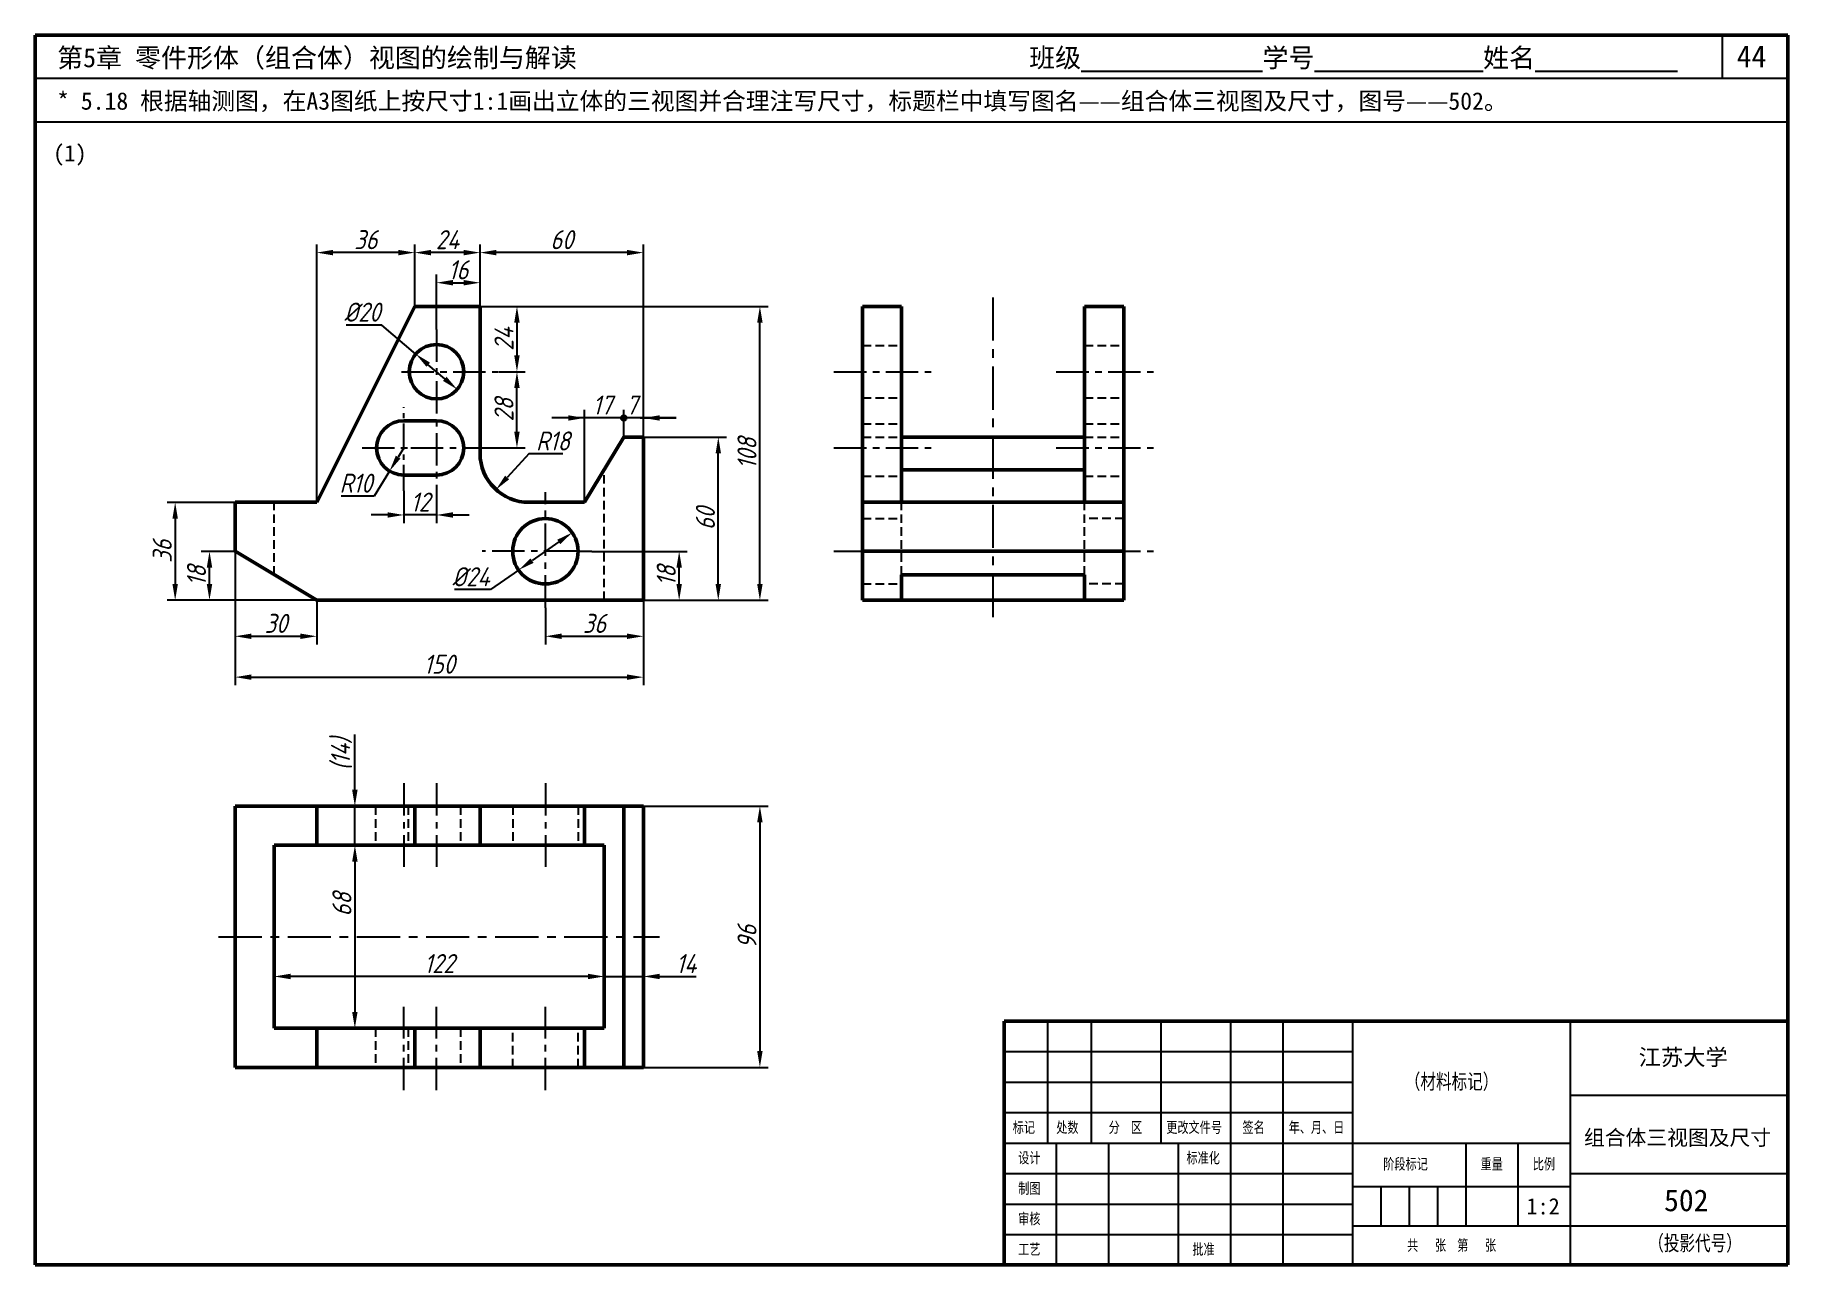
# Model space of a CAD drawing. Header units: millimetres. Extents: x 0 to 322, y 0 to 226.
import ezdxf

# ---------------------------------------------------------------- set-up
doc = ezdxf.new("R2010")
doc.units = ezdxf.units.MM
doc.header["$LTSCALE"] = 0.25
doc.linetypes.add('CENTER', pattern=[50.8, 31.75, -6.35, 6.35, -6.35])
doc.linetypes.add('HIDDEN', pattern=[9.525, 6.35, -3.175])
for name, color, linetype in [('尺寸层', 7, 'Continuous'), ('点画线层', 7, 'CENTER'), ('虚线层', 7, 'HIDDEN')]:
    doc.layers.add(name, color=color, linetype=linetype)
doc.layers.add('粗实线层', color=7, linetype='Continuous', lineweight=50)
doc.styles.get("Standard").update_dxf_attribs({"font": 'gbeitc.shx', "height": 3.5, "bigfont": 'gbcbig.shx'})
doc.styles.add('宋体', font='', dxfattribs={"height": 3.5})
doc.styles.get('宋体').set_extended_font_data('SimSun')
doc.dimstyles.new('ISO-25', dxfattribs={"dimtxt": 3.5, "dimasz": 3, "dimexe": 1.5, "dimexo": 0, "dimtad": 1, "dimtoh": 1, "dimdsep": 46, "dimtxsty": 'Standard', "dimcen": 0, "dimclrd": 256, "dimclre": 256, "dimclrt": 256, "dimadec": 0, "dimazin": 0, "dimtfac": 1, "dimtmove": 0, "dimatfit": 2, "dimfxl": 1, "dimlwd": -1, "dimlwe": -1, "dimarcsym": 0})

# ---------------------------------------------------------------- blocks, each defined once
blk = doc.blocks.new('*D1')
at = {"layer": 'Defpoints', "color": 0, "transparency": 16777216}
for p in [(93.75, 120.77), (111.75, 122.13), (111.75, 115.52)]:
    blk.add_point(p, dxfattribs=at)
at = {"layer": '尺寸层', "transparency": 16777216}
for p, q in [((93.75, 120.77), (93.75, 114.02)), ((111.75, 122.13), (111.75, 114.02)), ((96.75, 115.52), (108.75, 115.52))]:
    blk.add_line(p, q, dxfattribs=at)
for points in [[(96.75, 116.02), (96.75, 115.02), (93.75, 115.52)], [(108.75, 116.02), (108.75, 115.02), (111.75, 115.52)]]:
    blk.add_solid(points, dxfattribs=at)
at = {"layer": '尺寸层', "transparency": 16777216, "insert": (102.75, 117.89), "char_height": 3.5, "attachment_point": 5}
blk.add_mtext('36', dxfattribs=at)
blk = doc.blocks.new('*D2')
at = {"layer": 'Defpoints', "color": 0, "transparency": 16777216}
for p in [(81.75, 176.13), (85.25, 164.13), (88.52, 164.13)]:
    blk.add_point(p, dxfattribs=at)
at = {"layer": '尺寸层', "transparency": 16777216}
for p, q in [((81.75, 176.13), (90.02, 176.13)), ((88.52, 173.13), (88.52, 167.13)), ((85.25, 164.13), (90.02, 164.13))]:
    blk.add_line(p, q, dxfattribs=at)
for points in [[(88.02, 173.13), (89.02, 173.13), (88.52, 176.13)], [(88.02, 167.13), (89.02, 167.13), (88.52, 164.13)]]:
    blk.add_solid(points, dxfattribs=at)
at = {"layer": '尺寸层', "transparency": 16777216, "insert": (86.14, 170.13), "char_height": 3.5, "attachment_point": 5, "rotation": 90}
blk.add_mtext('24', dxfattribs=at)
blk = doc.blocks.new('*D3')
at = {"layer": 'Defpoints', "color": 0, "transparency": 16777216}
for p in [(85.25, 164.13), (88.52, 164.13), (83.35, 150.13)]:
    blk.add_point(p, dxfattribs=at)
at = {"layer": '尺寸层', "transparency": 16777216}
for p, q in [((85.25, 164.13), (90.02, 164.13)), ((88.52, 153.13), (88.52, 161.13)), ((83.35, 150.13), (90.02, 150.13))]:
    blk.add_line(p, q, dxfattribs=at)
for points in [[(88.02, 161.13), (89.02, 161.13), (88.52, 164.13)], [(88.02, 153.13), (89.02, 153.13), (88.52, 150.13)]]:
    blk.add_solid(points, dxfattribs=at)
at = {"layer": '尺寸层', "transparency": 16777216, "insert": (86.14, 157.13), "char_height": 3.5, "attachment_point": 5, "rotation": 90}
blk.add_mtext('28', dxfattribs=at)
blk = doc.blocks.new('*D4')
at = {"layer": 'Defpoints', "color": 0, "transparency": 16777216}
for p in [(81.75, 180.49), (81.75, 176.13), (73.75, 171.91)]:
    blk.add_point(p, dxfattribs=at)
at = {"layer": '尺寸层', "transparency": 16777216}
for p, q in [((73.75, 171.91), (73.75, 181.99)), ((76.75, 180.49), (78.75, 180.49)), ((81.75, 176.13), (81.75, 181.99))]:
    blk.add_line(p, q, dxfattribs=at)
for points in [[(76.75, 180.99), (76.75, 179.99), (73.75, 180.49)], [(78.75, 180.99), (78.75, 179.99), (81.75, 180.49)]]:
    blk.add_solid(points, dxfattribs=at)
at = {"layer": '尺寸层', "transparency": 16777216, "insert": (77.75, 182.86), "char_height": 3.5, "attachment_point": 5}
blk.add_mtext('16', dxfattribs=at)
blk = doc.blocks.new('*D5')
at = {"layer": 'Defpoints', "color": 0, "transparency": 16777216}
for p in [(81.75, 186.02), (81.75, 176.13), (111.75, 152.13)]:
    blk.add_point(p, dxfattribs=at)
at = {"layer": '尺寸层', "transparency": 16777216}
for p, q in [((81.75, 176.13), (81.75, 187.52)), ((111.75, 152.13), (111.75, 187.52)), ((108.75, 186.02), (84.75, 186.02))]:
    blk.add_line(p, q, dxfattribs=at)
for points in [[(84.75, 186.52), (84.75, 185.52), (81.75, 186.02)], [(108.75, 186.52), (108.75, 185.52), (111.75, 186.02)]]:
    blk.add_solid(points, dxfattribs=at)
at = {"layer": '尺寸层', "transparency": 16777216, "insert": (96.75, 188.4), "char_height": 3.5, "attachment_point": 5}
blk.add_mtext('60', dxfattribs=at)
blk = doc.blocks.new('*D6')
at = {"layer": 'Defpoints', "color": 0, "transparency": 16777216}
for p in [(69.75, 186.02), (69.75, 176.13), (81.75, 176.13)]:
    blk.add_point(p, dxfattribs=at)
at = {"layer": '尺寸层', "transparency": 16777216}
for p, q in [((69.75, 176.13), (69.75, 187.52)), ((81.75, 176.13), (81.75, 187.52)), ((78.75, 186.02), (72.75, 186.02))]:
    blk.add_line(p, q, dxfattribs=at)
for points in [[(72.75, 186.52), (72.75, 185.52), (69.75, 186.02)], [(78.75, 186.52), (78.75, 185.52), (81.75, 186.02)]]:
    blk.add_solid(points, dxfattribs=at)
at = {"layer": '尺寸层', "transparency": 16777216, "insert": (75.75, 188.4), "char_height": 3.5, "attachment_point": 5}
blk.add_mtext('24', dxfattribs=at)
blk = doc.blocks.new('*D7')
at = {"layer": 'Defpoints', "color": 0, "transparency": 16777216}
for p in [(51.75, 186.02), (69.75, 176.13), (51.75, 140.13)]:
    blk.add_point(p, dxfattribs=at)
at = {"layer": '尺寸层', "transparency": 16777216}
for p, q in [((51.75, 140.13), (51.75, 187.52)), ((69.75, 176.13), (69.75, 187.52)), ((66.75, 186.02), (54.75, 186.02))]:
    blk.add_line(p, q, dxfattribs=at)
for points in [[(54.75, 186.52), (54.75, 185.52), (51.75, 186.02)], [(66.75, 186.52), (66.75, 185.52), (69.75, 186.02)]]:
    blk.add_solid(points, dxfattribs=at)
at = {"layer": '尺寸层', "transparency": 16777216, "insert": (60.75, 188.4), "char_height": 3.5, "attachment_point": 5}
blk.add_mtext('36', dxfattribs=at)
blk = doc.blocks.new('*D8')
at = {"layer": 'Defpoints', "color": 0, "transparency": 16777216}
for p in [(32.04, 131.13), (36.75, 131.13), (51.75, 122.13)]:
    blk.add_point(p, dxfattribs=at)
at = {"layer": '尺寸层', "transparency": 16777216}
for p, q in [((36.75, 131.13), (30.54, 131.13)), ((32.04, 125.13), (32.04, 128.13)), ((51.75, 122.13), (30.54, 122.13))]:
    blk.add_line(p, q, dxfattribs=at)
for points in [[(31.54, 128.13), (32.54, 128.13), (32.04, 131.13)], [(31.54, 125.13), (32.54, 125.13), (32.04, 122.13)]]:
    blk.add_solid(points, dxfattribs=at)
at = {"layer": '尺寸层', "transparency": 16777216, "insert": (29.66, 126.63), "char_height": 3.5, "attachment_point": 5, "rotation": 90}
blk.add_mtext('18', dxfattribs=at)
blk = doc.blocks.new('*D9')
at = {"layer": 'Defpoints', "color": 0, "transparency": 16777216}
for p in [(36.75, 140.13), (25.74, 122.13), (51.75, 122.13)]:
    blk.add_point(p, dxfattribs=at)
at = {"layer": '尺寸层', "transparency": 16777216}
for p, q in [((36.75, 140.13), (24.24, 140.13)), ((25.74, 137.13), (25.74, 125.13)), ((51.75, 122.13), (24.24, 122.13))]:
    blk.add_line(p, q, dxfattribs=at)
for points in [[(25.24, 137.13), (26.24, 137.13), (25.74, 140.13)], [(25.24, 125.13), (26.24, 125.13), (25.74, 122.13)]]:
    blk.add_solid(points, dxfattribs=at)
at = {"layer": '尺寸层', "transparency": 16777216, "insert": (23.36, 131.13), "char_height": 3.5, "attachment_point": 5, "rotation": 90}
blk.add_mtext('36', dxfattribs=at)
blk = doc.blocks.new('*D10')
at = {"layer": 'Defpoints', "color": 0, "transparency": 16777216}
for p in [(36.75, 131.13), (51.75, 122.13), (51.75, 115.52)]:
    blk.add_point(p, dxfattribs=at)
at = {"layer": '尺寸层', "transparency": 16777216}
for p, q in [((36.75, 131.13), (36.75, 114.02)), ((51.75, 122.13), (51.75, 114.02)), ((39.75, 115.52), (48.75, 115.52))]:
    blk.add_line(p, q, dxfattribs=at)
for points in [[(39.75, 116.02), (39.75, 115.02), (36.75, 115.52)], [(48.75, 116.02), (48.75, 115.02), (51.75, 115.52)]]:
    blk.add_solid(points, dxfattribs=at)
at = {"layer": '尺寸层', "transparency": 16777216, "insert": (44.25, 117.89), "char_height": 3.5, "attachment_point": 5}
blk.add_mtext('30', dxfattribs=at)
blk = doc.blocks.new('*D11')
at = {"layer": 'Defpoints', "color": 0, "transparency": 16777216}
for p in [(36.75, 131.13), (111.75, 122.13), (111.75, 108.01)]:
    blk.add_point(p, dxfattribs=at)
at = {"layer": '尺寸层', "transparency": 16777216}
for p, q in [((36.75, 131.13), (36.75, 106.51)), ((111.75, 122.13), (111.75, 106.51)), ((39.75, 108.01), (108.75, 108.01))]:
    blk.add_line(p, q, dxfattribs=at)
for points in [[(39.75, 108.51), (39.75, 107.51), (36.75, 108.01)], [(108.75, 108.51), (108.75, 107.51), (111.75, 108.01)]]:
    blk.add_solid(points, dxfattribs=at)
at = {"layer": '尺寸层', "transparency": 16777216, "insert": (74.25, 110.39), "char_height": 3.5, "attachment_point": 5}
blk.add_mtext('150', dxfattribs=at)
blk = doc.blocks.new('*D12')
at = {"layer": 'Defpoints', "color": 0, "transparency": 16777216}
for p in [(102.27, 131.13), (118.32, 131.13), (111.75, 122.13)]:
    blk.add_point(p, dxfattribs=at)
at = {"layer": '尺寸层', "transparency": 16777216}
for p, q in [((102.27, 131.13), (119.82, 131.13)), ((118.32, 125.13), (118.32, 128.13)), ((111.75, 122.13), (119.82, 122.13))]:
    blk.add_line(p, q, dxfattribs=at)
for points in [[(117.82, 128.13), (118.82, 128.13), (118.32, 131.13)], [(117.82, 125.13), (118.82, 125.13), (118.32, 122.13)]]:
    blk.add_solid(points, dxfattribs=at)
at = {"layer": '尺寸层', "transparency": 16777216, "insert": (115.95, 126.63), "char_height": 3.5, "attachment_point": 5, "rotation": 90}
blk.add_mtext('18', dxfattribs=at)
blk = doc.blocks.new('*D13')
at = {"layer": 'Defpoints', "color": 0, "transparency": 16777216}
for p in [(111.75, 152.13), (125.51, 152.13), (111.75, 122.13)]:
    blk.add_point(p, dxfattribs=at)
at = {"layer": '尺寸层', "transparency": 16777216}
for p, q in [((111.75, 152.13), (127.01, 152.13)), ((125.51, 125.13), (125.51, 149.13)), ((111.75, 122.13), (127.01, 122.13))]:
    blk.add_line(p, q, dxfattribs=at)
for points in [[(125.01, 149.13), (126.01, 149.13), (125.51, 152.13)], [(125.01, 125.13), (126.01, 125.13), (125.51, 122.13)]]:
    blk.add_solid(points, dxfattribs=at)
at = {"layer": '尺寸层', "transparency": 16777216, "insert": (123.14, 137.13), "char_height": 3.5, "attachment_point": 5, "rotation": 90}
blk.add_mtext('60', dxfattribs=at)
blk = doc.blocks.new('*D14')
at = {"layer": 'Defpoints', "color": 0, "transparency": 16777216}
for p in [(81.75, 176.13), (133.15, 176.13), (111.75, 122.13)]:
    blk.add_point(p, dxfattribs=at)
at = {"layer": '尺寸层', "transparency": 16777216}
for p, q in [((81.75, 176.13), (134.65, 176.13)), ((133.15, 125.13), (133.15, 173.13)), ((111.75, 122.13), (134.65, 122.13))]:
    blk.add_line(p, q, dxfattribs=at)
for points in [[(132.65, 173.13), (133.65, 173.13), (133.15, 176.13)], [(132.65, 125.13), (133.65, 125.13), (133.15, 122.13)]]:
    blk.add_solid(points, dxfattribs=at)
at = {"layer": '尺寸层', "transparency": 16777216, "insert": (130.78, 149.13), "char_height": 3.5, "attachment_point": 5, "rotation": 90}
blk.add_mtext('108', dxfattribs=at)
blk = doc.blocks.new('*D15')
at = {"layer": 'Defpoints', "color": 0, "transparency": 16777216}
for p in [(67.75, 142.24), (73.75, 142.11), (67.75, 137.81)]:
    blk.add_point(p, dxfattribs=at)
at = {"layer": '尺寸层', "transparency": 16777216}
for p, q in [((67.75, 142.24), (67.75, 136.31)), ((73.75, 142.11), (73.75, 136.31)), ((64.75, 137.81), (61.75, 137.81)), ((73.75, 137.81), (67.75, 137.81)), ((76.75, 137.81), (79.75, 137.81))]:
    blk.add_line(p, q, dxfattribs=at)
for points in [[(64.75, 138.31), (64.75, 137.31), (67.75, 137.81)], [(76.75, 138.31), (76.75, 137.31), (73.75, 137.81)]]:
    blk.add_solid(points, dxfattribs=at)
at = {"layer": '尺寸层', "transparency": 16777216, "insert": (70.75, 140.18), "char_height": 3.5, "attachment_point": 5}
blk.add_mtext('12', dxfattribs=at)
blk = doc.blocks.new('*D16')
at = {"layer": 'Defpoints', "color": 0, "transparency": 16777216}
for p in [(98.66, 134.57), (88.83, 127.7)]:
    blk.add_point(p, dxfattribs=at)
at = {"layer": '尺寸层', "transparency": 16777216}
for p, q in [((96.2, 132.85), (91.29, 129.42)), ((88.83, 127.7), (83.67, 124.09)), ((83.67, 124.09), (77.07, 124.09))]:
    blk.add_line(p, q, dxfattribs=at)
for points in [[(95.92, 133.26), (96.49, 132.44), (98.66, 134.57)], [(91, 129.82), (91.57, 129.01), (88.83, 127.7)]]:
    blk.add_solid(points, dxfattribs=at)
at = {"layer": '尺寸层', "transparency": 16777216, "insert": (80.06, 126.46), "char_height": 3.5, "attachment_point": 5}
blk.add_mtext('%%C24', dxfattribs=at)
blk = doc.blocks.new('*D17')
at = {"layer": 'Defpoints', "color": 0, "transparency": 16777216}
for p in [(69.95, 167.38), (77.55, 160.88)]:
    blk.add_point(p, dxfattribs=at)
at = {"layer": '尺寸层', "transparency": 16777216}
for p, q in [((63.72, 172.71), (57.12, 172.71)), ((69.95, 167.38), (63.72, 172.71)), ((75.27, 162.83), (72.23, 165.43))]:
    blk.add_line(p, q, dxfattribs=at)
for points in [[(72.55, 165.81), (71.9, 165.05), (69.95, 167.38)], [(75.59, 163.21), (74.94, 162.45), (77.55, 160.88)]]:
    blk.add_solid(points, dxfattribs=at)
at = {"layer": '尺寸层', "transparency": 16777216, "insert": (60.11, 175.08), "char_height": 3.5, "attachment_point": 5}
blk.add_mtext('%%C20', dxfattribs=at)
blk = doc.blocks.new('*D18')
at = {"layer": 'Defpoints', "color": 0, "transparency": 16777216}
for p in [(67.75, 150.13), (65.12, 145.88)]:
    blk.add_point(p, dxfattribs=at)
at = {"layer": '尺寸层', "transparency": 16777216}
for p, q in [((67.75, 150.13), (66.69, 148.43)), ((65.12, 145.88), (62.27, 141.28)), ((62.27, 141.28), (56.25, 141.28))]:
    blk.add_line(p, q, dxfattribs=at)
blk.add_solid([(66.27, 148.7), (67.12, 148.17), (65.12, 145.88)], dxfattribs=at)
at = {"layer": '尺寸层', "transparency": 16777216, "insert": (58.94, 143.65), "char_height": 3.5, "attachment_point": 5}
blk.add_mtext('R10', dxfattribs=at)
blk = doc.blocks.new('*D19')
at = {"layer": 'Defpoints', "color": 0, "transparency": 16777216}
for p in [(104.55, 60.31), (111.75, 60.31), (111.75, 53.01)]:
    blk.add_point(p, dxfattribs=at)
at = {"layer": '尺寸层', "transparency": 16777216}
for p, q in [((104.55, 60.31), (104.55, 51.51)), ((111.75, 60.31), (111.75, 51.51)), ((101.55, 53.01), (98.55, 53.01)), ((104.55, 53.01), (111.75, 53.01)), ((114.75, 53.01), (121.47, 53.01))]:
    blk.add_line(p, q, dxfattribs=at)
for points in [[(101.55, 53.51), (101.55, 52.51), (104.55, 53.01)], [(114.75, 53.51), (114.75, 52.51), (111.75, 53.01)]]:
    blk.add_solid(points, dxfattribs=at)
at = {"layer": '尺寸层', "transparency": 16777216, "insert": (119.61, 55.38), "char_height": 3.5, "attachment_point": 5}
blk.add_mtext('14', dxfattribs=at)
blk = doc.blocks.new('*D20')
at = {"layer": 'Defpoints', "color": 0, "transparency": 16777216}
for p in [(43.95, 60.31), (104.55, 60.31), (43.95, 53.01)]:
    blk.add_point(p, dxfattribs=at)
at = {"layer": '尺寸层', "transparency": 16777216}
for p, q in [((43.95, 60.31), (43.95, 51.51)), ((104.55, 60.31), (104.55, 51.51)), ((101.55, 53.01), (46.95, 53.01))]:
    blk.add_line(p, q, dxfattribs=at)
for points in [[(46.95, 53.51), (46.95, 52.51), (43.95, 53.01)], [(101.55, 53.51), (101.55, 52.51), (104.55, 53.01)]]:
    blk.add_solid(points, dxfattribs=at)
at = {"layer": '尺寸层', "transparency": 16777216, "insert": (74.25, 55.38), "char_height": 3.5, "attachment_point": 5}
blk.add_mtext('122', dxfattribs=at)
blk = doc.blocks.new('*D21')
at = {"layer": 'Defpoints', "color": 0, "transparency": 16777216}
for p in [(111.75, 84.31), (111.75, 36.31), (133.15, 36.31)]:
    blk.add_point(p, dxfattribs=at)
at = {"layer": '尺寸层', "transparency": 16777216}
for p, q in [((111.75, 84.31), (134.65, 84.31)), ((133.15, 81.31), (133.15, 39.31)), ((111.75, 36.31), (134.65, 36.31))]:
    blk.add_line(p, q, dxfattribs=at)
for points in [[(132.65, 81.31), (133.65, 81.31), (133.15, 84.31)], [(132.65, 39.31), (133.65, 39.31), (133.15, 36.31)]]:
    blk.add_solid(points, dxfattribs=at)
at = {"layer": '尺寸层', "transparency": 16777216, "insert": (130.78, 60.31), "char_height": 3.5, "attachment_point": 5, "rotation": 90}
blk.add_mtext('96', dxfattribs=at)
blk = doc.blocks.new('*D22')
at = {"layer": 'Defpoints', "color": 0, "transparency": 16777216}
for p in [(104.55, 77.11), (58.75, 43.51), (104.55, 43.51)]:
    blk.add_point(p, dxfattribs=at)
at = {"layer": '尺寸层', "transparency": 16777216}
for p, q in [((104.55, 77.11), (57.25, 77.11)), ((58.75, 74.11), (58.75, 46.51)), ((104.55, 43.51), (57.25, 43.51))]:
    blk.add_line(p, q, dxfattribs=at)
for points in [[(58.25, 74.11), (59.25, 74.11), (58.75, 77.11)], [(58.25, 46.51), (59.25, 46.51), (58.75, 43.51)]]:
    blk.add_solid(points, dxfattribs=at)
at = {"layer": '尺寸层', "transparency": 16777216, "insert": (56.37, 66.24), "char_height": 3.5, "attachment_point": 5, "rotation": 90}
blk.add_mtext('68', dxfattribs=at)
blk = doc.blocks.new('*D23')
at = {"layer": 'Defpoints', "color": 0, "transparency": 16777216}
for p in [(51.75, 84.31), (58.75, 84.31), (51.75, 77.11)]:
    blk.add_point(p, dxfattribs=at)
at = {"layer": '尺寸层', "transparency": 16777216}
for p, q in [((58.75, 87.31), (58.75, 97.47)), ((51.75, 84.31), (60.25, 84.31)), ((58.75, 77.11), (58.75, 84.31)), ((51.75, 77.11), (60.25, 77.11)), ((58.75, 74.11), (58.75, 71.11))]:
    blk.add_line(p, q, dxfattribs=at)
for points in [[(58.25, 87.31), (59.25, 87.31), (58.75, 84.31)], [(58.25, 74.11), (59.25, 74.11), (58.75, 77.11)]]:
    blk.add_solid(points, dxfattribs=at)
at = {"layer": '尺寸层', "transparency": 16777216, "insert": (56.3, 93.89), "char_height": 3.5, "attachment_point": 5, "rotation": 90}
blk.add_mtext('(14)', dxfattribs=at)

msp = doc.modelspace()

# ---------------------------------------------------------------- hatches: boundary and pattern name
at = {"layer": '尺寸层'}
h = msp.add_hatch(color=256, dxfattribs=at)
h.dxf.hatch_style = 1
edge = h.paths.add_edge_path()
edge.add_arc((108.146, 155.637), 0.5, 0, 360)

# ---------------------------------------------------------------- linework, layer by layer
at = {"lineweight": 50}
for p, q in [((322, 226), (0, 226)), ((0, 226), (0, 0)), ((322, 0), (322, 226)), ((322, 44.8), (178, 44.8)), ((178, 44.8), (178, 0)), ((0, 0), (322, 0))]:
    msp.add_line(p, q, dxfattribs=at)
for p, q in [((310, 218), (310, 226)), ((322, 218), (0, 218)), ((322, 210), (0, 210)), ((186, 44.8), (186, 22.4)), ((194, 44.8), (194, 22.4)), ((206.8, 44.8), (206.8, 22.4)), ((219.6, 44.8), (219.6, 0)), ((229.2, 44.8), (229.2, 0)), ((242, 44.8), (242, 0)), ((282, 44.8), (282, 0)), ((178, 39.2), (242, 39.2)), ((178, 33.6), (242, 33.6)), ((282, 31.2), (322, 31.2)), ((178, 28), (242, 28)), ((178, 22.4), (282, 22.4)), ((187.6, 22.4), (187.6, 0)), ((197.2, 22.4), (197.2, 0)), ((210, 22.4), (210, 0)), ((262.8, 22.4), (262.8, 7.2)), ((272.4, 22.4), (272.4, 7.2)), ((178, 16.8), (242, 16.8)), ((282, 16.8), (322, 16.8)), ((242, 14.4), (282, 14.4)), ((247.2, 14.4), (247.2, 7.2)), ((252.4, 14.4), (252.4, 7.2)), ((257.6, 14.4), (257.6, 7.2)), ((178, 11.2), (242, 11.2)), ((242, 7.2), (322, 7.2)), ((282, 7.2), (290.602, 7.2)), ((282, 7.2), (290.602, 7.2)), ((178, 5.6), (242, 5.6))]:
    msp.add_line(p, q)
at = {"layer": '尺寸层'}
for p, q in [((117.746, 155.637), (94.946, 155.637)), ((100.946, 140.135), (100.946, 157.137)), ((108.146, 152.135), (108.146, 157.137)), ((108.146, 152.135), (108.146, 157.137)), ((111.146, 155.637), (114.146, 155.637)), ((111.746, 152.135), (111.746, 157.137)), ((114.746, 155.637), (117.746, 155.637)), ((90.746, 149.135), (86.707, 144.698)), ((90.746, 149.135), (96.95, 149.135))]:
    msp.add_line(p, q, dxfattribs=at)
msp.add_circle((108.146, 155.637), 0.5, dxfattribs=at)
for points in [[(97.946, 156.137), (97.946, 155.137), (100.946, 155.637)], [(114.746, 156.137), (114.746, 155.137), (111.746, 155.637)], [(86.337, 145.034), (87.077, 144.361), (84.688, 142.479)]]:
    msp.add_solid(points, dxfattribs=at)
at = {"layer": '点画线层'}
for p, q in [((175.987, 119.052), (175.987, 178.438)), ((99.444, 131.135), (102.268, 131.135)), ((33.722, 60.31), (114.679, 60.31))]:
    msp.add_line(p, q, dxfattribs=at)
at = {"layer": '点画线层', "ltscale": 0.75}
for p, q in [((73.746, 171.912), (73.746, 142.109)), ((67.29, 164.135), (85.254, 164.135)), ((146.76, 164.135), (164.725, 164.135)), ((187.6, 164.135), (205.564, 164.135)), ((60.074, 150.135), (69.868, 150.135)), ((69.043, 150.135), (83.348, 150.135)), ((146.76, 150.135), (164.725, 150.135)), ((187.6, 150.135), (205.564, 150.135)), ((93.746, 120.773), (93.746, 141.996)), ((99.444, 131.135), (82.158, 131.135)), ((146.76, 131.135), (164.725, 131.135)), ((187.6, 131.135), (205.564, 131.135)), ((67.746, 88.515), (67.746, 73.177)), ((73.746, 88.515), (73.746, 73.177)), ((93.746, 88.515), (93.746, 73.177)), ((67.746, 32.105), (67.746, 47.443)), ((73.746, 32.105), (73.746, 47.443)), ((93.746, 32.105), (93.746, 47.443))]:
    msp.add_line(p, q, dxfattribs=at)
at = {"layer": '点画线层', "ltscale": 0.6}
msp.add_line((67.746, 142.237), (67.746, 157.63), dxfattribs=at)
at = {"layer": '粗实线层'}
for p, q in [((51.746, 140.135), (69.746, 176.135)), ((69.746, 176.135), (81.746, 176.135)), ((81.746, 176.135), (81.746, 149.135)), ((151.987, 176.135), (151.987, 140.135)), ((151.987, 176.135), (159.187, 176.135)), ((159.187, 140.135), (159.187, 176.135)), ((192.787, 176.135), (192.787, 140.135)), ((192.787, 176.135), (199.987, 176.135)), ((199.987, 140.135), (199.987, 176.135)), ((67.746, 155.135), (73.746, 155.135)), ((100.946, 140.135), (108.146, 152.135)), ((108.146, 152.135), (111.746, 152.135)), ((111.746, 122.135), (111.746, 152.135)), ((159.187, 152.135), (192.787, 152.135)), ((73.746, 145.135), (67.746, 145.135)), ((159.187, 146.135), (192.787, 146.135)), ((36.746, 131.135), (36.746, 140.135)), ((51.746, 140.135), (36.746, 140.135)), ((100.946, 140.135), (90.746, 140.135)), ((151.987, 131.135), (151.987, 140.135)), ((199.987, 140.135), (151.987, 140.135)), ((199.987, 131.135), (199.987, 140.135)), ((36.746, 131.135), (51.746, 122.135)), ((151.987, 122.135), (151.987, 131.135)), ((151.987, 131.135), (199.987, 131.135)), ((199.987, 131.135), (199.987, 122.135)), ((192.787, 126.815), (159.187, 126.815)), ((159.187, 126.815), (159.187, 122.135)), ((192.787, 122.135), (192.787, 126.815)), ((51.746, 122.135), (111.746, 122.135)), ((159.187, 122.135), (151.987, 122.135)), ((192.787, 122.135), (159.187, 122.135)), ((199.987, 122.135), (192.787, 122.135)), ((36.746, 36.31), (36.746, 84.31)), ((36.746, 84.31), (51.746, 84.31)), ((51.746, 77.11), (51.746, 84.31)), ((69.746, 84.31), (51.746, 84.31)), ((81.746, 84.31), (69.746, 84.31)), ((69.746, 84.31), (69.746, 77.11)), ((90.746, 84.31), (81.746, 84.31)), ((81.746, 84.31), (81.746, 77.11)), ((90.746, 84.31), (100.946, 84.31)), ((100.946, 84.31), (108.146, 84.31)), ((100.946, 77.11), (100.946, 84.31)), ((108.146, 84.31), (108.146, 36.31)), ((108.146, 84.31), (111.746, 84.31)), ((111.746, 84.31), (111.746, 36.31)), ((43.946, 77.11), (51.746, 77.11)), ((43.946, 43.51), (43.946, 77.11)), ((51.746, 77.11), (69.746, 77.11)), ((69.746, 77.11), (81.746, 77.11)), ((81.746, 77.11), (90.746, 77.11)), ((90.746, 77.11), (100.946, 77.11)), ((100.946, 77.11), (104.546, 77.11)), ((104.546, 77.11), (104.546, 43.51)), ((51.746, 43.51), (43.946, 43.51)), ((51.746, 36.31), (51.746, 43.51)), ((69.746, 43.51), (51.746, 43.51)), ((81.746, 43.51), (69.746, 43.51)), ((69.746, 43.51), (69.746, 36.31)), ((90.746, 43.51), (81.746, 43.51)), ((81.746, 43.51), (81.746, 36.31)), ((100.946, 43.51), (90.746, 43.51)), ((104.546, 43.51), (100.946, 43.51)), ((100.946, 36.31), (100.946, 43.51)), ((51.746, 36.31), (36.746, 36.31)), ((51.746, 36.31), (69.746, 36.31)), ((69.746, 36.31), (81.746, 36.31)), ((81.746, 36.31), (90.746, 36.31)), ((100.946, 36.31), (90.746, 36.31)), ((100.946, 36.31), (108.146, 36.31)), ((108.146, 36.31), (111.746, 36.31))]:
    msp.add_line(p, q, dxfattribs=at)
for centre, radius in [((73.746, 164.135), 5), ((93.746, 131.135), 6)]:
    msp.add_circle(centre, radius, dxfattribs=at)
for centre, radius, start, end in [((67.746, 150.135), 5, 90, 270), ((73.746, 150.135), 5, 270, 90), ((90.746, 149.135), 9, 180, 270)]:
    msp.add_arc(centre, radius, start, end, dxfattribs=at)
at = {"layer": '虚线层'}
for p, q in [((151.987, 168.935), (159.187, 168.935)), ((192.787, 168.935), (199.987, 168.935)), ((151.987, 159.335), (159.187, 159.335)), ((192.787, 159.335), (199.987, 159.335)), ((151.987, 154.535), (159.187, 154.535)), ((151.987, 152.135), (159.187, 152.135)), ((192.787, 154.535), (199.987, 154.535)), ((192.787, 152.135), (199.987, 152.135)), ((104.546, 122.135), (104.546, 146.135)), ((151.987, 144.935), (159.187, 144.935)), ((192.787, 144.935), (199.987, 144.935)), ((43.946, 126.815), (43.946, 140.135)), ((159.187, 126.815), (159.187, 140.135)), ((192.787, 126.815), (192.787, 140.135)), ((151.987, 137.135), (159.187, 137.135)), ((199.987, 137.135), (192.787, 137.135)), ((151.987, 125.135), (159.187, 125.135)), ((199.987, 125.135), (192.787, 125.135)), ((62.546, 84.31), (62.546, 77.11)), ((68.546, 84.31), (68.546, 77.11)), ((78.146, 84.31), (78.146, 77.11)), ((87.746, 84.31), (87.746, 77.11)), ((99.746, 84.31), (99.746, 77.11)), ((62.546, 43.51), (62.546, 36.31)), ((68.546, 43.51), (68.546, 36.31)), ((78.146, 43.51), (78.146, 36.31)), ((87.746, 36.31), (87.746, 43.51)), ((99.746, 36.31), (99.746, 43.51))]:
    msp.add_line(p, q, dxfattribs=at)

# ---------------------------------------------------------------- texts
at = {"style": '宋体'}
for s, height, p in [('第5章 零件形体（组合体）视图的绘制与解读', 3.5, (4.054, 220.082)), ('班级%%U              %%U学号%%U             %%U姓名%%U           ', 3.5, (182.613, 220.082)), ('44', 4, (312.595, 220.082)), ('* 5.18 根据轴测图，在A3图纸上按尺寸1:1画出立体的三视图并合理注写尺寸，标题栏中填写图名——组合体三视图及尺寸，图号——502。', 3.2, (4.054, 212.285)), ('(1)', 3, (3.334, 202.787)), ('江苏大学', 3, (294.571, 36.684)), ('组合体三视图及尺寸', 2.8, (284.536, 22.004)), ('502', 4, (299.247, 9.877)), ('1:2', 3, (273.957, 9.28))]:
    msp.add_text(s, height=height, dxfattribs=at).set_placement(p)
at = {"style": '宋体', "width": 0.75}
for s, height, p in [('（材料标记）', 2.8, (251.619, 32.311)), ('标记', 2, (179.596, 24.285)), ('处数', 2, (187.596, 24.285)), ('分  区', 2, (197.219, 24.285)), ('更改文件号', 2, (207.798, 24.285)), ('签名', 2, (221.794, 24.285)), ('年、月、日', 2, (230.283, 24.285)), ('设计', 2, (180.599, 18.685)), ('标准化', 2, (211.512, 18.685)), ('阶段标记', 2, (247.661, 17.562)), ('重量', 2, (265.536, 17.562)), ('比例', 2, (275.136, 17.562)), ('制图', 2, (180.599, 13.085)), ('审核', 2, (180.599, 7.485)), ('工艺', 2, (180.599, 1.885)), ('批准', 2, (212.599, 1.885)), ('共   张  第   张', 2, (252.046, 2.624)), ('（投影代号）', 2.8, (296.339, 2.624))]:
    msp.add_text(s, height=height, dxfattribs=at).set_placement(p)
at = {"layer": '尺寸层'}
for s, p in [('17', (102.431, 156.262)), ('7', (108.56, 156.262)), ('R18', (92.029, 149.659))]:
    msp.add_text(s, height=3.5, dxfattribs=at).set_placement(p)

# ---------------------------------------------------------------- dimensions: what is measured, and where the dimension line sits
for base, p1, p2, text, picture, middle in [((51.746, 186.024), (69.746, 176.135), (51.746, 140.135), '36', '*D7', (60.746, 188.399)), ((69.746, 186.024), (81.746, 176.135), (69.746, 176.135), '24', '*D6', (75.746, 188.399)), ((81.746, 186.024), (111.746, 152.135), (81.746, 176.135), '60', '*D5', (96.746, 188.399)), ((81.746, 180.486), (73.746, 171.912), (81.746, 176.135), '16', '*D4', (77.746, 182.861)), ((51.746, 115.519), (36.746, 131.135), (51.746, 122.135), '30', '*D10', (44.246, 117.894)), ((111.746, 108.013), (36.746, 131.135), (111.746, 122.135), '150', '*D11', (74.246, 110.388)), ((111.746, 115.519), (93.746, 120.773), (111.746, 122.135), '36', '*D1', (102.746, 117.894)), ((43.946, 53.007), (104.546, 60.31), (43.946, 60.31), '122', '*D20', (74.246, 55.382)), ((111.746, 53.007), (104.546, 60.31), (111.746, 60.31), '14', '*D19', (119.61, 55.382))]:
    dim = msp.add_linear_dim(base=base, p1=p1, p2=p2, text=text, dimstyle='ISO-25', dxfattribs=at)
    dim.commit()
    dim.dimension.update_dxf_attribs({"geometry": picture, "text_midpoint": middle})
for p1, p2, text, picture, middle in [((77.545, 160.885), (69.946, 167.385), '%%C20', '*D17', (60.108, 172.708)), ((98.662, 134.574), (88.829, 127.696), '%%C24', '*D16', (80.058, 124.088))]:
    dim = msp.add_diameter_dim_2p(p1=p1, p2=p2, text=text, dimstyle='ISO-25', dxfattribs=at)
    dim.commit()
    dim.dimension.update_dxf_attribs({"geometry": picture, "text_midpoint": middle, "dimtype": 163})
for base, p1, p2, text, picture, middle in [((88.515, 164.135), (81.746, 176.135), (85.254, 164.135), '24', '*D2', (86.14, 170.135)), ((133.152, 176.135), (111.746, 122.135), (81.746, 176.135), '108', '*D14', (130.777, 149.135)), ((88.515, 164.135), (83.348, 150.135), (85.254, 164.135), '28', '*D3', (86.14, 157.135)), ((125.512, 152.135), (111.746, 122.135), (111.746, 152.135), '60', '*D13', (123.137, 137.135)), ((25.736, 122.135), (36.746, 140.135), (51.746, 122.135), '36', '*D9', (23.361, 131.135)), ((32.036, 131.135), (51.746, 122.135), (36.746, 131.135), '18', '*D8', (29.661, 126.635)), ((118.321, 131.135), (111.746, 122.135), (102.268, 131.135), '18', '*D12', (115.946, 126.635)), ((133.152, 36.31), (111.746, 84.31), (111.746, 36.31), '96', '*D21', (130.777, 60.31))]:
    dim = msp.add_linear_dim(base=base, p1=p1, p2=p2, angle=90, text=text, dimstyle='ISO-25', dxfattribs=at)
    dim.commit()
    dim.dimension.update_dxf_attribs({"geometry": picture, "text_midpoint": middle})
dim = msp.add_radius_dim(center=(67.746, 150.135), mpoint=(65.115, 145.883), text='R10', dimstyle='ISO-25', dxfattribs=at)
dim.commit()
dim.dimension.update_dxf_attribs({"geometry": '*D18', "text_midpoint": (58.944, 141.279), "dimtype": 164})
dim = msp.add_linear_dim(base=(67.746, 137.806), p1=(73.746, 142.109), p2=(67.746, 142.237), text='12', dimstyle='ISO-25', dxfattribs=at)
dim.commit()
dim.dimension.update_dxf_attribs({"geometry": '*D15', "text_midpoint": (70.746, 137.806), "dimtype": 160})
dim = msp.add_linear_dim(base=(58.745, 84.31), p1=(51.746, 77.11), p2=(51.746, 84.31), angle=90, text='(14)', dimstyle='ISO-25', override={"dimtoh": 0}, dxfattribs=at)
dim.commit()
dim.dimension.update_dxf_attribs({"geometry": '*D23', "text_midpoint": (56.297, 93.888)})
dim = msp.add_linear_dim(base=(58.745, 43.51), p1=(104.546, 77.11), p2=(104.546, 43.51), angle=90, text='68', dimstyle='ISO-25', dxfattribs=at)
dim.commit()
dim.dimension.update_dxf_attribs({"geometry": '*D22', "text_midpoint": (58.745, 66.243), "dimtype": 160})

doc.saveas('drawing.dxf')
